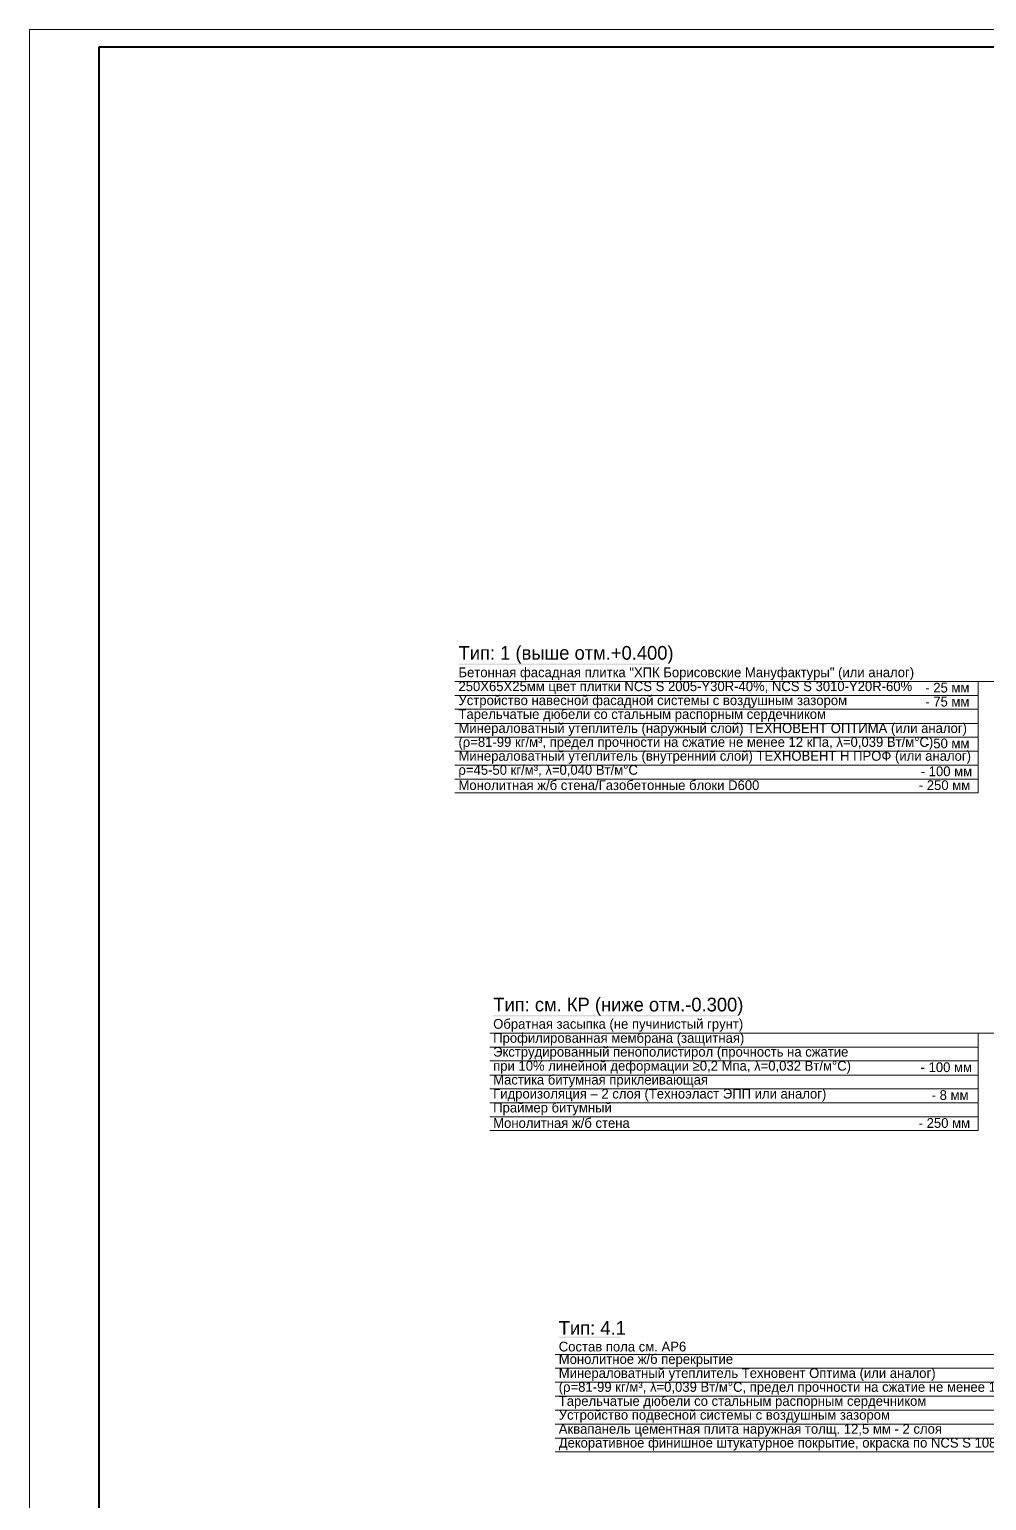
# Model space of a CAD drawing. Header units: millimetres. Extents: x -135211 to 49383, y -8033 to 228499.
# Drawn here: x -133208 to -105773, y 33861 to 76059 of the extents above; entities that cross this region are included whole.
import ezdxf

# ---------------------------------------------------------------- set-up
doc = ezdxf.new("R2010")
doc.units = ezdxf.units.MM
doc.layers.add('PDF _Геометрия', color=7, linetype='Continuous', true_color=0x1d1d1d)
doc.layers.add('PDF _Сплошная заливка', color=7, linetype='Continuous', true_color=0xffffff)
doc.layers.add('PDF _Текст', color=7, linetype='Continuous')

msp = doc.modelspace()

# ---------------------------------------------------------------- linework, layer by layer
at = {"layer": 'PDF _Геометрия', "color": 7, "lineweight": 18}
msp.add_lwpolyline([(-133207.6, -8031.7), (-133207.6, 76058.7), (45076.6, 76058.7)], dxfattribs=at)
at = {"layer": 'PDF _Геометрия', "color": 7, "lineweight": 40}
for points in [[(-131209.6, 75559.2), (44580.7, 75559.2), (44580.7, -7533.5), (-131209.6, -7533.5)], [(-131209.6, -7531.6), (-131209.6, 75559.2)]]:
    msp.add_lwpolyline(points, dxfattribs=at)
at = {"layer": 'PDF _Геометрия', "color": 7, "lineweight": 9}
for points in [[(-121012.2, 54156.8), (-106010.2, 54156.8), (-106010.2, 57357), (-103013.1, 57357)], [(-121012.2, 57357), (-106010.2, 57357)], [(-121012.2, 56954.8), (-106010.2, 56954.8)], [(-121012.2, 56556.9), (-106010.2, 56556.9)], [(-121012.2, 56154.8), (-106010.2, 56154.8)], [(-121012.2, 55756.9), (-106010.2, 55756.9)], [(-121012.2, 55354.7), (-106010.2, 55354.7)], [(-121012.2, 54956.8), (-106010.2, 54956.8)], [(-121012.2, 54554.7), (-106010.2, 54554.7)], [(-118137.9, 35256.1), (-102640.6, 35256.1), (-102640.6, 38054.2), (-102640.6, 53056.2)], [(-120013.2, 44471.5), (-106014.4, 44471.5), (-106014.4, 47269.6), (-103017.4, 47269.6)], [(-120013.2, 47269.6), (-106014.4, 47269.6)], [(-120013.2, 46867.4), (-106014.4, 46867.4)], [(-120013.2, 46469.5), (-106014.4, 46469.5)], [(-120013.2, 46067.4), (-106014.4, 46067.4)], [(-120013.2, 45669.5), (-106014.4, 45669.5)], [(-120013.2, 45267.3), (-106014.4, 45267.3)], [(-120013.2, 44869.4), (-106014.4, 44869.4)], [(-118137.9, 38054.2), (-102640.6, 38054.2)], [(-118137.9, 37656.3), (-102640.6, 37656.3)], [(-118137.9, 37254.1), (-102640.6, 37254.1)], [(-118137.9, 36856.2), (-102640.6, 36856.2)], [(-118137.9, 36454.1), (-102640.6, 36454.1)], [(-118137.9, 36056.2), (-102640.6, 36056.2)], [(-118137.9, 35654), (-102640.6, 35654)]]:
    msp.add_lwpolyline(points, dxfattribs=at)
at = {"layer": 'PDF _Сплошная заливка', "color": 7, "lineweight": 0, "transparency": 33554559}
for points in [[(-120910.6, 57869.2), (-120910.6, 57835.3), (-115136.7, 57869.2), (-115136.7, 57835.3)], [(-119915.8, 47781.8), (-119915.8, 47747.9), (-112939.7, 47781.8), (-112939.7, 47747.9)], [(-118040.5, 38566.4), (-118040.5, 38532.5), (-116262.7, 38566.4), (-116262.7, 38532.5)]]:
    msp.add_solid(points, dxfattribs=at)

# ---------------------------------------------------------------- texts
at = {"layer": 'PDF _Текст', "attachment_point": 4, "style": ''}
for s, insert, char_height in [('Тип: 1 (выше отм.+0.400)', (-120905.8, 58117.3), 393.148), ('Бетонная фасадная плитка "ХПК Борисовские Мануфактуры" (или аналог)', (-120910.1, 57575.4), 280.262), ('250Х65Х25мм цвет плитки NCS S 2005-Y30R-40%, NCS S 3010-Y20R-60%', (-120910.1, 57177.5), 280.262), ('Устройство навесной фасадной системы с воздушным зазором', (-120910.1, 56775.4), 280.262), ('- 25 мм', (-107528.8, 57177.5), 280.26), ('Тарельчатые дюбели со стальным распорным сердечником', (-120910.1, 56377.4), 280.262), ('- 75 мм', (-107528.8, 56775.4), 280.26), ('Минераловатный утеплитель (наружный слой) ТЕХНОВЕНТ ОПТИМА (или аналог)', (-120910.1, 55975.3), 280.262), ('(ρ=81-99 кг/м³, предел прочности на сжатие не менее 12 кПа, λ=0,039 Вт/м°С)', (-120910.1, 55577.3), 280.262), ('- 50 мм', (-107528.8, 55577.3), 280.26), ('Минераловатный утеплитель (внутренний слой) ТЕХНОВЕНТ Н ПРОФ (или аналог)', (-120910.1, 55179.4), 280.262), ('ρ=45-50 кг/м³, λ=0,040 Вт/м°С', (-120910.1, 54777.3), 280.262), ('- 100 мм', (-107660, 54777.3), 280.26), ('Монолитная ж/б стена/Газобетонные блоки D600', (-120910.1, 54379.3), 280.262), ('- 250 мм', (-107715.1, 54379.3), 280.26), ('Тип: см. КР (ниже отм.-0.300)', (-119911, 48029.5), 393.148), ('Обратная засыпка (не пучинистый грунт)', (-119915.3, 47491.9), 280.262), ('Профилированная мембрана (защитная)', (-119915.3, 47089.7), 280.262), ('Экструдированный пенополистирол (прочность на сжатие', (-119915.3, 46691.8), 280.262), ('при 10% линейной деформации ≥0,2 Мпа, λ=0,032 Вт/м°С)', (-119915.3, 46289.6), 280.262), ('- 100 мм', (-107664.3, 46289.6), 280.26), ('Мастика битумная приклеивающая', (-119915.3, 45891.7), 280.262), ('Гидроизоляция – 2 слоя (Техноэласт ЭПП или аналог)', (-119915.3, 45489.5), 280.262), ('- 8 мм', (-107346.8, 45489.5), 280.26), ('Праймер битумный', (-119915.3, 45091.6), 280.262), ('Монолитная ж/б стена', (-119915.3, 44689.4), 280.262), ('- 250 мм', (-107719.3, 44689.5), 280.26), ('Тип: 4.1', (-118035.7, 38813.7), 393.15), ('Состав пола см. АР6', (-118035.7, 38276.1), 280.262), ('Монолитное ж/б перекрытие', (-118035.7, 37878.2), 280.262), ('Минераловатный утеплитель Техновент Оптима (или аналог)', (-118035.7, 37476), 280.262), ('(ρ=81-99 кг/м³, λ=0,039 Вт/м°С, предел прочности на сжатие не менее 15 кПа)', (-118035.7, 37078.1), 280.262), ('Тарельчатые дюбели со стальным распорным сердечником', (-118035.7, 36675.9), 280.262), ('Устройство подвесной системы с воздушным зазором', (-118035.7, 36278), 280.262), ('Аквапанель цементная плита наружная толщ. 12,5 мм - 2 слоя', (-118035.7, 35875.8), 280.262), ('Декоративное финишное штукатурное покрытие, окраска по NCS S 1080-Y20R', (-118035.7, 35477.9), 280.262)]:
    msp.add_mtext(s, dxfattribs=dict(at, insert=insert, char_height=char_height))

doc.saveas('drawing.dxf')
